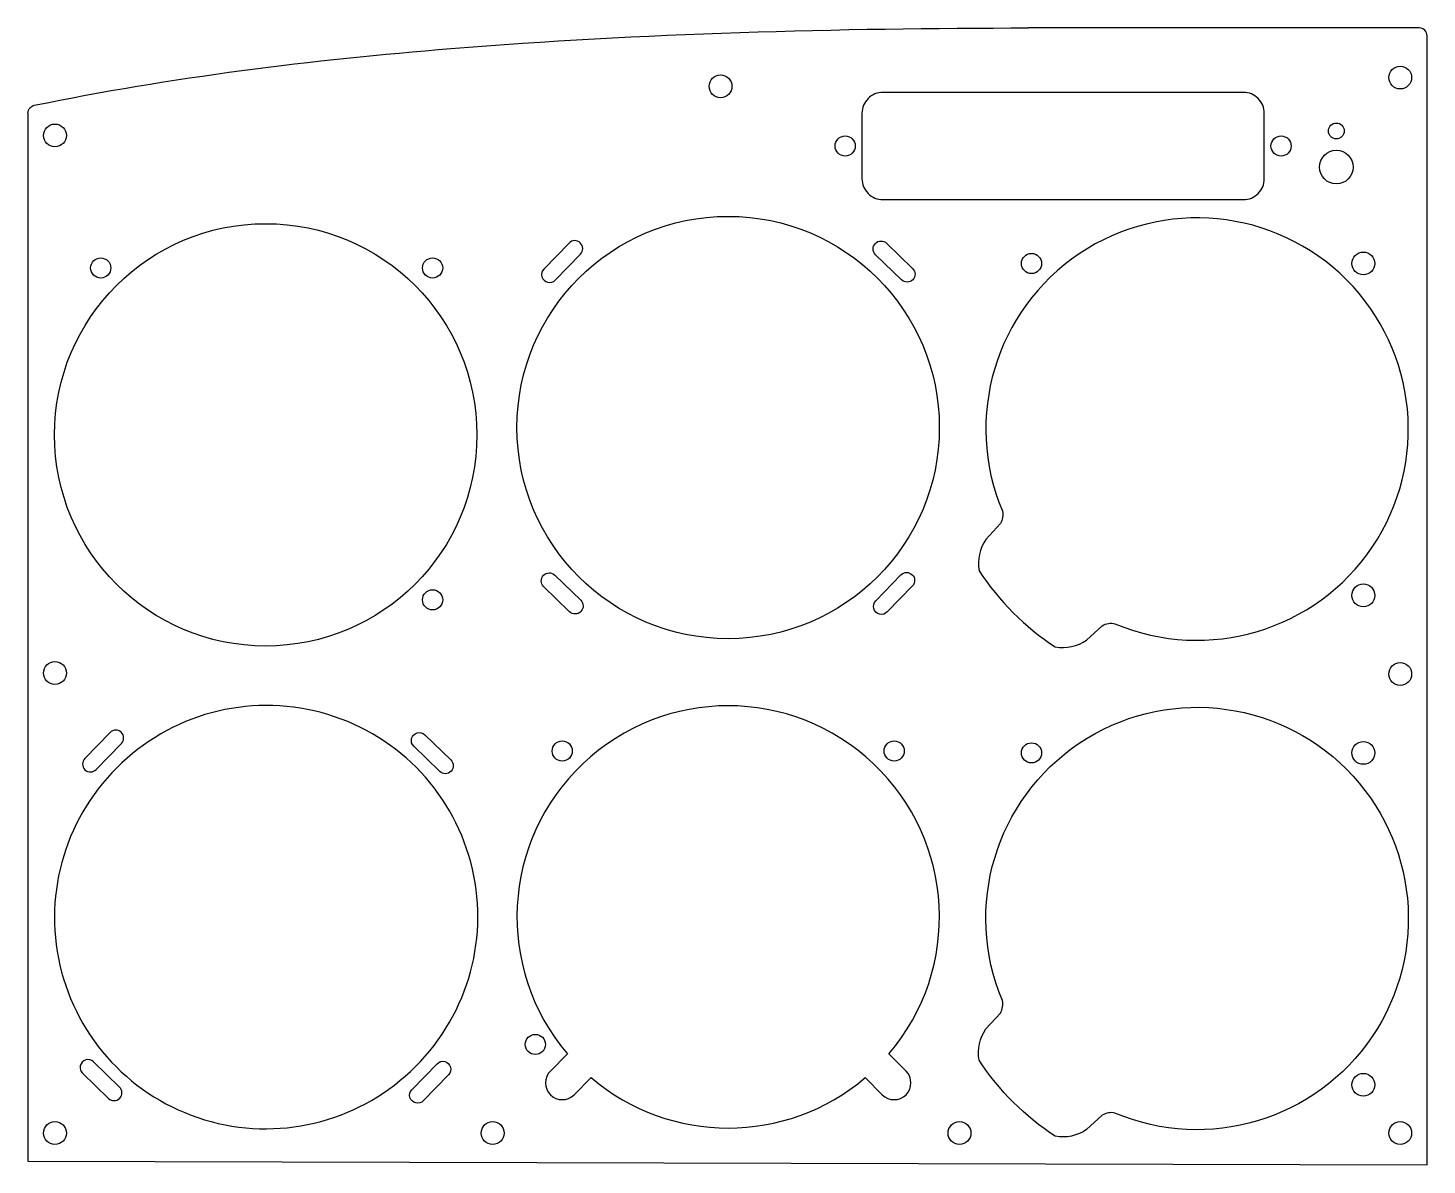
# Model space of a CAD drawing. Header units: millimetres. Extents: x -362 to -98, y 205 to 420.
import ezdxf

# ---------------------------------------------------------------- set-up
doc = ezdxf.new("R2010")
doc.units = ezdxf.units.MM
doc.layers.get('0').update_dxf_attribs({"linetype": 'CONTINUOUS'})

msp = doc.modelspace()

# ---------------------------------------------------------------- linework, layer by layer
for p, q in [((-99.01, 420), (-172.97, 420)), ((-97.51, 204.62), (-97.51, 418.5)), ((-362.49, 403.88), (-362.49, 205.34)), ((-362.49, 205.34), (-97.51, 204.62))]:
    msp.add_line(p, q)
for points in [[(-200.57, 407.8, 0.414214), (-204.53, 403.84), (-204.53, 391.45, 0.414214), (-200.57, 387.48), (-132.3, 387.48, 0.414214), (-128.33, 391.45), (-128.33, 403.84, 0.414214), (-132.3, 407.8)], [(-181.06, 323.12, 0.198912), (-182.33, 317.19, 0.104655), (-167.93, 302.77, 0.198912), (-161.99, 304.04), (-159.01, 306.77, -0.198912), (-156.61, 307.16, 5.106628), (-177.94, 328.51, -0.198912), (-178.32, 326.11)], [(-257.85, 377.16, 1), (-260.01, 379.26), (-264.78, 374.34, 1), (-262.61, 372.24)], [(-199.86, 379.22), (-194.94, 374.45, -1), (-197.04, 372.29), (-201.96, 377.05, -1)], [(-259.9, 309.42), (-264.82, 314.19, -1), (-262.72, 316.36), (-257.8, 311.59, -1)], [(-201.92, 311.48), (-197.15, 316.4, -1), (-194.98, 314.3), (-199.75, 309.38, -1)], [(-289.08, 223.29, 1.00319), (-345.66, 279.86, 1.00319)], [(-199.43, 225.66, 2.16657), (-260.31, 225.66), (-263.55, 222.42, 1), (-259.06, 217.93), (-255.82, 221.17, 0.368405), (-203.92, 221.17), (-200.68, 217.93, 1), (-196.19, 222.42)], [(-181.06, 230.41), (-178.32, 233.4, 0.198912), (-177.94, 235.8, -5.106628), (-156.61, 214.45, 0.198912), (-159.01, 214.06), (-161.99, 211.33, -0.198912), (-167.93, 210.06, -0.104655), (-182.33, 224.48, -0.198912)], [(-351.72, 281.63, 1), (-349.56, 279.53), (-344.79, 284.45, 1), (-346.95, 286.55)], [(-287.32, 286.1), (-282.4, 281.34, -1), (-284.5, 279.17), (-289.42, 283.94, -1)], [(-350.07, 224.16, 1), (-352.16, 222), (-347.24, 217.23, 1), (-345.15, 219.39)], [(-289.78, 218.88), (-285.01, 223.8, -1), (-282.84, 221.71), (-287.61, 216.79, -1)]]:
    msp.add_lwpolyline(points, format="xyb", close=True)
for centre, radius in [((-231.32, 408.95), 2.16), ((-102.59, 410.61), 2.16), ((-357.38, 399.64), 2.16), ((-114.69, 400.5), 1.5), ((-207.71, 397.64), 1.91), ((-125.16, 397.64), 1.91), ((-114.69, 393.65), 3.18), ((-229.88, 344.32), 40), ((-317.46, 342.93), 40), ((-348.71, 374.54), 1.91), ((-285.85, 374.54), 1.91), ((-172.43, 375.39), 1.91), ((-109.57, 375.39), 2.16), ((-285.85, 311.68), 1.91), ((-109.57, 312.52), 2.16), ((-357.38, 297.81), 2.16), ((-102.59, 297.62), 2.16), ((-261.3, 283.04), 1.91), ((-198.44, 283.04), 1.91), ((-172.43, 282.68), 1.91), ((-109.57, 282.68), 2.16), ((-266.4, 227.46), 1.91), ((-109.57, 219.81), 2.16), ((-357.38, 210.67), 2.16), ((-274.47, 210.67), 2.16), ((-186.06, 210.67), 2.16), ((-102.59, 210.67), 2.16)]:
    msp.add_circle(centre, radius)
msp.add_arc((-99.01, 418.5), 1.5, 0, 90)
for points, knots in [([(-361.29, 405.35), (-335.62, 410.68), (-308.38, 413.99), (-246.53, 419.03), (-208.79, 420), (-172.97, 420)], [0.122017, 0.122017, 0.122017, 0.122017, 7.975326, 7.975326, 18.802095, 18.802095, 18.802095, 18.802095]), ([(-362.49, 403.88), (-362.49, 404.08), (-362.45, 404.27), (-362.3, 404.63), (-362.19, 404.8), (-361.95, 405.04), (-361.83, 405.13), (-361.57, 405.27), (-361.43, 405.32), (-361.29, 405.35)], [0, 0, 0, 0, 0.0585967, 0.0585967, 0.1171933, 0.1171933, 0.161322, 0.161322, 0.2054506, 0.2054506, 0.2054506, 0.2054506])]:
    msp.add_open_spline(points, degree=3, knots=knots)

doc.saveas('drawing.dxf')
